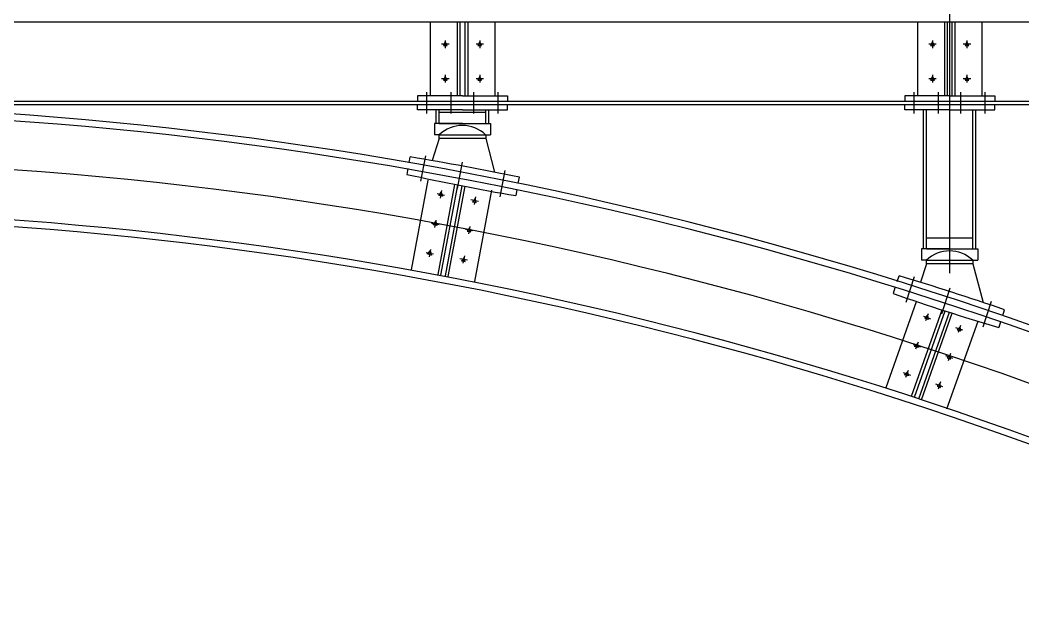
# Model space of a CAD drawing. Header units: millimetres. Extents: x 1931 to 30327, y -2374 to 17555.
# Drawn here: x 14151 to 16827, y 11186 to 12779 of the extents above; entities that cross this region are included whole.
import ezdxf

# ---------------------------------------------------------------- set-up
doc = ezdxf.new("R2010")
doc.units = ezdxf.units.MM
doc.layers.add('axis', color=40, linetype='Continuous')

msp = doc.modelspace()

# ---------------------------------------------------------------- linework, layer by layer
at = {"color": 4, "linetype": 'ByBlock', "lineweight": -2}
for p, q in [((13430.6, 12774.4), (18431.5, 12774.4)), ((15245.5, 12774.4), (15245.5, 12576.4)), ((15317.5, 12774.4), (15317.5, 12576.4)), ((15325.5, 12576.4), (15325.5, 12774.4)), ((15337.5, 12774.4), (15337.5, 12576.4)), ((15345.5, 12774.4), (15345.5, 12576.4)), ((15417.5, 12774.4), (15417.5, 12576.4)), ((16545.5, 12774.4), (16545.5, 12576.4)), ((16617.5, 12774.4), (16617.5, 12576.4)), ((16625.5, 12576.4), (16625.5, 12774.4)), ((16637.5, 12774.4), (16637.5, 12576.4)), ((16645.5, 12774.4), (16645.5, 12576.4)), ((16717.5, 12774.4), (16717.5, 12576.4)), ((15295.5, 12714.5), (15275.4, 12714.4)), ((15285.4, 12720.6), (15280.5, 12710.6)), ((15285.4, 12724.5), (15285.5, 12704.3)), ((15290.5, 12710.6), (15285.4, 12720.6)), ((15387.5, 12714.5), (15367.4, 12714.4)), ((15377.4, 12720.6), (15372.5, 12710.6)), ((15377.4, 12724.5), (15377.5, 12704.3)), ((15382.5, 12710.6), (15377.4, 12720.6)), ((16595.5, 12714.5), (16575.4, 12714.4)), ((16585.4, 12720.6), (16580.5, 12710.6)), ((16585.4, 12724.5), (16585.5, 12704.3)), ((16590.5, 12710.6), (16585.4, 12720.6)), ((16687.5, 12714.5), (16667.4, 12714.4)), ((16677.4, 12720.6), (16672.5, 12710.6)), ((16677.4, 12724.5), (16677.5, 12704.3)), ((16682.5, 12710.6), (16677.4, 12720.6)), ((15280.5, 12710.6), (15290.5, 12710.6)), ((15372.5, 12710.6), (15382.5, 12710.6)), ((16580.5, 12710.6), (16590.5, 12710.6)), ((16672.5, 12710.6), (16682.5, 12710.6)), ((15285.4, 12632.5), (15285.5, 12612.3)), ((15377.4, 12632.5), (15377.5, 12612.3)), ((16585.4, 12632.5), (16585.5, 12612.3)), ((16677.4, 12632.5), (16677.5, 12612.3)), ((15295.5, 12622.5), (15275.4, 12622.4)), ((15285.4, 12628.6), (15280.5, 12618.6)), ((15280.5, 12618.6), (15290.5, 12618.6)), ((15290.5, 12618.6), (15285.4, 12628.6)), ((15387.5, 12622.5), (15367.4, 12622.4)), ((15377.4, 12628.6), (15372.5, 12618.6)), ((15372.5, 12618.6), (15382.5, 12618.6)), ((15382.5, 12618.6), (15377.4, 12628.6)), ((16595.5, 12622.5), (16575.4, 12622.4)), ((16585.4, 12628.6), (16580.5, 12618.6)), ((16580.5, 12618.6), (16590.5, 12618.6)), ((16590.5, 12618.6), (16585.4, 12628.6)), ((16687.5, 12622.5), (16667.4, 12622.4)), ((16677.4, 12628.6), (16672.5, 12618.6)), ((16672.5, 12618.6), (16682.5, 12618.6)), ((16682.5, 12618.6), (16677.4, 12628.6)), ((15236.5, 12529.4), (15236.5, 12586.3)), ((15301.5, 12529.4), (15301.5, 12586.3)), ((15361.5, 12529.4), (15361.5, 12586.3)), ((15426.5, 12529.4), (15426.5, 12586.3)), ((16536.5, 12529.4), (16536.5, 12586.3)), ((16601.5, 12529.4), (16601.5, 12586.3)), ((16661.5, 12529.4), (16661.5, 12586.3)), ((16726.5, 12529.4), (16726.5, 12586.3)), ((13430.6, 12562.4), (18431.5, 12562.4)), ((13430.6, 12553.4), (18431.5, 12553.4)), ((15331.5, 12576.4), (15211.5, 12576.4)), ((15211.5, 12576.4), (15211.5, 12562.4)), ((15211.5, 12539.4), (15211.5, 12553.4)), ((15331.5, 12576.4), (15451.5, 12576.4)), ((15451.5, 12576.4), (15451.5, 12562.4)), ((15451.5, 12539.4), (15451.5, 12553.4)), ((16631.5, 12576.4), (16511.5, 12576.4)), ((16511.5, 12576.4), (16511.5, 12562.4)), ((16511.5, 12539.4), (16511.5, 12553.4)), ((16631.5, 12576.4), (16751.5, 12576.4)), ((16751.5, 12576.4), (16751.5, 12562.4)), ((16751.5, 12539.4), (16751.5, 12553.4)), ((15331.5, 12539.4), (15211.5, 12539.4)), ((15261.5, 12502.8), (15261.5, 12539.4)), ((15269.5, 12502.8), (15269.5, 12539.4)), ((15269.5, 12532.8), (15393.5, 12532.8)), ((15331.5, 12539.4), (15451.5, 12539.4)), ((15393.5, 12502.8), (15393.5, 12539.4)), ((15401.5, 12502.8), (15401.5, 12539.4)), ((16631.5, 12539.4), (16511.5, 12539.4)), ((16561.5, 12168), (16561.5, 12539.4)), ((16569.5, 12168), (16569.5, 12539.4)), ((16631.5, 12539.4), (16751.5, 12539.4)), ((16693.5, 12168), (16693.5, 12539.4)), ((16701.5, 12168), (16701.5, 12539.4)), ((15331.5, 12502.8), (15256.5, 12502.8)), ((15256.5, 12502.8), (15256.5, 12472.8)), ((15269.5, 12502.8), (15406.5, 12502.8)), ((15331.5, 12502.8), (15406.5, 12502.8)), ((15406.5, 12502.8), (15406.5, 12472.8)), ((15269.5, 12472.8), (15256.5, 12472.8)), ((15269.5, 12462.8), (15269.5, 12472.8)), ((15269.5, 12472.8), (15406.5, 12472.8)), ((15393.5, 12472.8), (15393.5, 12462.8)), ((15269.5, 12462.8), (15250, 12403.8)), ((15393.5, 12462.8), (15269.5, 12462.8)), ((15393.5, 12462.8), (15417.2, 12372.7)), ((15189.1, 12397.9), (15192.1, 12413.6)), ((15220.4, 12348.8), (15233.4, 12416.7)), ((15318.1, 12329), (15331.5, 12399.3)), ((15185.9, 12382.7), (15182.9, 12367)), ((15432.1, 12307.5), (15445.5, 12377.8)), ((15195.1, 12112.5), (15239.8, 12351.4)), ((15266, 12099.6), (15310.9, 12339.8)), ((15273.8, 12098.2), (15318.8, 12338.5)), ((15480, 12343.7), (15483.1, 12359.4)), ((15263.6, 12315.7), (15283.4, 12311.9)), ((15267.9, 12310.9), (15274.6, 12319.8)), ((15277.7, 12309.1), (15267.9, 12310.9)), ((15275.4, 12323.7), (15271.6, 12303.9)), ((15274.6, 12319.8), (15277.7, 12309.1)), ((15285.6, 12095.9), (15330.7, 12336.7)), ((15293.5, 12094.5), (15338.6, 12335.4)), ((15364.2, 12080.9), (15409.9, 12324.8)), ((15476.4, 12326.1), (15473.5, 12310.4)), ((15373.8, 12295), (15354, 12298.7)), ((15365.1, 12302.9), (15358.3, 12294)), ((15358.3, 12294), (15368.1, 12292.1)), ((15365.8, 12306.8), (15362.1, 12286.9)), ((15368.1, 12292.1), (15365.1, 12302.9)), ((15248.9, 12237), (15268.7, 12233.3)), ((15253.2, 12232.3), (15259.9, 12241.2)), ((15263, 12230.4), (15253.2, 12232.3)), ((15260.6, 12245.1), (15256.9, 12225.2)), ((15259.9, 12241.2), (15263, 12230.4)), ((15359.1, 12216.4), (15339.3, 12220.1)), ((15350.3, 12224.3), (15343.6, 12215.3)), ((15343.6, 12215.3), (15353.4, 12213.5)), ((15351.1, 12228.1), (15347.4, 12208.3)), ((15353.4, 12213.5), (15350.3, 12224.3)), ((16569.5, 12198), (16693.5, 12198)), ((15234.1, 12158.4), (15254, 12154.7)), ((15238.4, 12153.7), (15245.2, 12162.6)), ((15248.3, 12151.8), (15238.4, 12153.7)), ((15245.9, 12166.4), (15242.2, 12146.6)), ((15245.2, 12162.6), (15248.3, 12151.8)), ((16631.5, 12168), (16556.5, 12168)), ((16556.5, 12168), (16556.5, 12138)), ((16569.5, 12168), (16706.5, 12168)), ((16631.5, 12168), (16706.5, 12168)), ((16706.5, 12168), (16706.5, 12138)), ((15344.4, 12137.7), (15324.6, 12141.5)), ((15335.6, 12145.6), (15328.9, 12136.7)), ((15328.9, 12136.7), (15338.7, 12134.9)), ((15336.3, 12149.5), (15332.6, 12129.7)), ((15338.7, 12134.9), (15335.6, 12145.6)), ((16569.5, 12128), (16553.3, 12079)), ((16569.5, 12138), (16556.5, 12138)), ((16569.5, 12128), (16569.5, 12138)), ((16569.5, 12138), (16706.5, 12138)), ((16693.5, 12128), (16569.5, 12128)), ((16693.5, 12138), (16693.5, 12128)), ((16693.5, 12128), (16720.6, 12025.1)), ((16491.3, 12081.2), (16496.3, 12096.4)), ((16515.5, 12026.4), (16537.7, 12094.2)), ((16485.5, 12064.1), (16480.6, 12048.9)), ((16610.1, 11995.1), (16632.8, 12064.4)), ((16461.9, 11798.6), (16543.3, 12027.6)), ((16720.8, 11960.2), (16743.1, 12028.6)), ((16529.9, 11774.9), (16611.7, 12005.1)), ((16537.4, 11772.2), (16619.3, 12002.6)), ((16548.7, 11768.2), (16630.7, 11999)), ((16556.3, 11765.5), (16638.3, 11996.5)), ((16564.7, 11983.3), (16572.7, 11991.1)), ((16574, 11994.8), (16567.3, 11975.8)), ((16572.7, 11991.1), (16574.1, 11980)), ((16773, 11990.4), (16778.1, 12005.5)), ((16561.2, 11988.6), (16580.2, 11981.9)), ((16574.1, 11980), (16564.7, 11983.3)), ((16624, 11741.1), (16707.1, 11974.9)), ((16660.7, 11964), (16654, 11945)), ((16767.2, 11973.3), (16762.4, 11958.1)), ((16666.9, 11951.1), (16647.9, 11957.9)), ((16659.4, 11960.3), (16651.4, 11952.5)), ((16651.4, 11952.5), (16660.8, 11949.2)), ((16660.8, 11949.2), (16659.4, 11960.3)), ((16534.4, 11913.3), (16553.4, 11906.5)), ((16537.9, 11907.9), (16545.9, 11915.7)), ((16547.3, 11919.4), (16540.5, 11900.4)), ((16545.9, 11915.7), (16547.3, 11904.6)), ((16547.3, 11904.6), (16537.9, 11907.9)), ((16632.6, 11884.9), (16624.6, 11877.1)), ((16634, 11888.6), (16627.2, 11869.6)), ((16634, 11873.8), (16632.6, 11884.9)), ((16640.1, 11875.7), (16621.1, 11882.5)), ((16624.6, 11877.1), (16634, 11873.8)), ((16507.6, 11837.9), (16526.6, 11831.1)), ((16511.1, 11832.5), (16519.2, 11840.3)), ((16520.5, 11829.2), (16511.1, 11832.5)), ((16520.5, 11844), (16513.7, 11825)), ((16519.2, 11840.3), (16520.5, 11829.2)), ((16613.3, 11800.3), (16594.3, 11807.1)), ((16605.9, 11809.5), (16597.8, 11801.7)), ((16607.2, 11813.2), (16600.4, 11794.2)), ((16607.2, 11798.4), (16605.9, 11809.5)), ((16597.8, 11801.7), (16607.2, 11798.4))]:
    msp.add_line(p, q, dxfattribs=at)
for centre, radius, start, end in [((13405.6, 2203.5), 10350, 63.47711, 89.8617), ((13405.6, 2203.5), 10332, 63.42728, 89.8617), ((15331.4, 12408.9), 88.8, 46.012, 134.2025), ((13976.7, 5075.3), 7438.3, 78.31553, 80.59602), ((16751.2, 19638), 7438.3, 257.82826, 260.10875), ((13406.3, 2209.1), 10062.3, 63.27817, 89.86128), ((13405.6, 2203.5), 10050, 63.35127, 89.85754), ((16631.4, 12074.1), 88.8, 46.012, 134.2025), ((14355.1, 4973), 7438.3, 70.98974, 73.27023), ((18903.4, 19081.5), 7438.3, 250.99137, 253.27186)]:
    msp.add_arc(centre, radius, start, end, dxfattribs=at)
at = {"layer": 'axis', "linetype": 'ByBlock', "lineweight": -2}
msp.add_line((16631.5, 12103), (16631.5, 12807.7), dxfattribs=at)
msp.add_arc((13430.7, 2303.6), 10099.9, 61.78546, 118.10127, dxfattribs=at)

doc.saveas('drawing.dxf')
